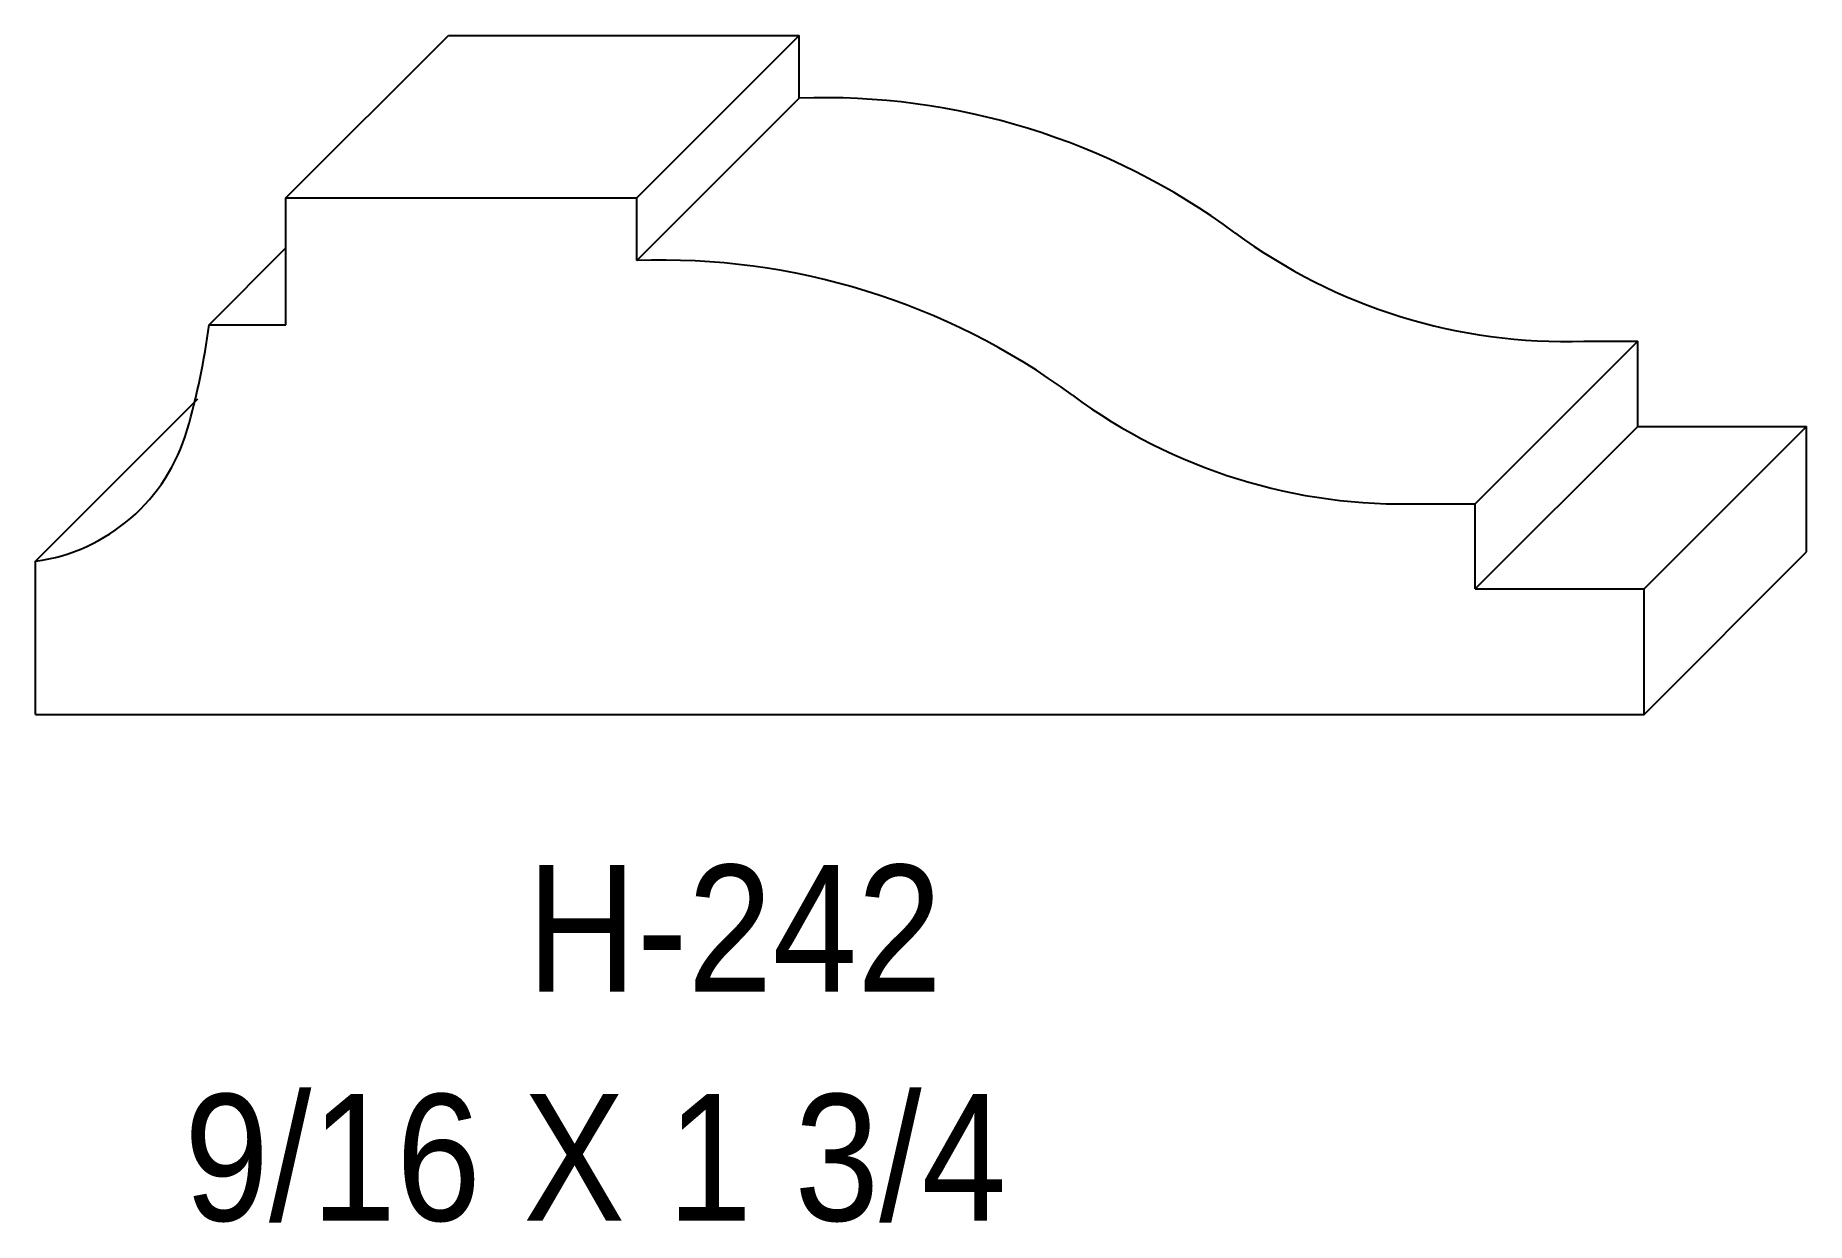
# Model space of a CAD drawing. Extents: x 90.48 to 92.4, y 132.45 to 133.74.
import ezdxf

# ---------------------------------------------------------------- set-up
doc = ezdxf.new("R2010")
doc.units = 0
doc.header["$LTSCALE"] = 5
doc.layers.add('This', color=7, linetype='CONTINUOUS')
doc.styles.add('TXT', font='TXT', dxfattribs={"height": 3.5})

msp = doc.modelspace()

# ---------------------------------------------------------------- linework, layer by layer
at = {"layer": 'This', "color": 1, "linetype": 'CONTINUOUS'}
for p, q in [((90.7483, 133.5607), (90.9251, 133.7374)), ((90.9251, 133.7374), (91.3067, 133.7374)), ((91.1299, 133.5607), (91.3067, 133.7374)), ((91.3067, 133.6692), (91.3067, 133.7374)), ((91.1299, 133.4925), (91.3067, 133.6692)), ((90.7483, 133.5607), (91.1299, 133.5607)), ((90.7483, 133.4226), (90.7483, 133.5607)), ((91.1299, 133.4925), (91.1299, 133.5607)), ((90.6648, 133.4226), (90.7483, 133.5062)), ((90.6648, 133.4226), (90.7483, 133.4226)), ((92.0419, 133.228), (92.2186, 133.4048)), ((92.16, 133.4048), (92.2186, 133.4048)), ((92.2186, 133.3122), (92.2186, 133.4048)), ((90.476, 133.1654), (90.6527, 133.3421)), ((92.0419, 133.1354), (92.2186, 133.3122)), ((92.2186, 133.3122), (92.4023, 133.3122)), ((92.2255, 133.1354), (92.4023, 133.3122)), ((92.4023, 133.1756), (92.4023, 133.3122)), ((91.9833, 133.228), (92.0419, 133.228)), ((92.0419, 133.1354), (92.0419, 133.228)), ((90.476, 132.9988), (90.476, 133.1654)), ((92.2255, 132.9988), (92.4023, 133.1756)), ((92.0419, 133.1354), (92.2255, 133.1354)), ((92.2255, 132.9988), (92.2255, 133.1354)), ((90.476, 132.9988), (92.2255, 132.9988))]:
    msp.add_line(p, q, dxfattribs=at)
for centre, major_axis, start_param, end_param in [((91.3335, 132.9161), (0.7536, 0), 0.935688, 1.606407), ((92.1404, 134.011), (0, 0.6066), -3.776701, -3.109248), ((91.1568, 132.7394), (0, 0.7536), -0.635108, 0.03561), ((89.8956, 133.5231), (0.7758, 0), -0.280477, -0.129903), ((91.9637, 133.8343), (0, 0.6066), -3.776701, -3.109248), ((90.4486, 133.3638), (0, 0.2003), -3.004434, -1.851273)]:
    msp.add_ellipse(centre, major_axis=major_axis, ratio=1, start_param=start_param, end_param=end_param, dxfattribs=at)

# ---------------------------------------------------------------- texts
at = {"layer": 'This', "color": 1, "linetype": 'CONTINUOUS', "style": 'TXT', "width": 0.9}
for s, p in [('H-242', (91.0103, 132.6974)), ('9/16 X 1 3/4', (90.6378, 132.4481))]:
    msp.add_text(s, height=0.13776, dxfattribs=at).set_placement(p)

doc.saveas('drawing.dxf')
